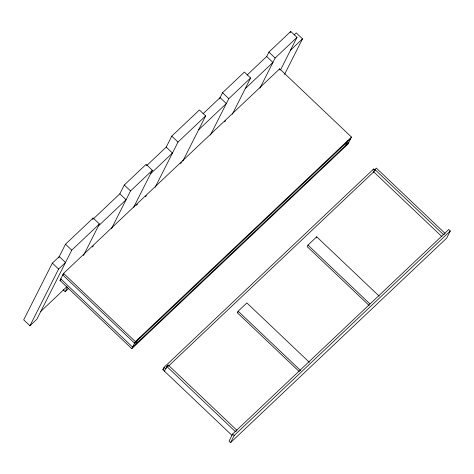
<?xml version="1.0" encoding="UTF-8"?>
<svg xmlns="http://www.w3.org/2000/svg" width="474" height="474" viewBox="0 0 474 474"><rect width="100%" height="100%" fill="white"/><g stroke="black" fill="none" stroke-linecap="round" stroke-linejoin="round"><path stroke-width="0.71" d="M29.945 325.768L58.598 269.048L65.513 262.507L59.262 256.576L52.353 263.117L23.7 319.837L29.945 325.768L36.859 319.227L71.758 250.142L99.41 223.977L93.165 218.04L65.513 244.211L58.598 257.897M59.979 280.442L63.552 273.38L279.672 68.854L351.489 137.081L347.922 144.149L131.802 348.668L59.979 280.442L61.057 279.423M92.501 219.349L93.165 218.04M63.125 289.709L65.205 291.688L67.492 287.155M83.448 255.575L99.41 223.977M93.236 219L119.821 193.836L124.283 185.008L146.116 164.348L152.361 170.279L133.698 207.227M111.455 228.699L130.528 190.939L152.361 170.279M146.507 165.764L166.208 147.124L171.76 136.133L199.412 109.962L205.657 115.899L182.757 161.231M155.194 187.23L178.005 142.064L205.657 115.899M219.415 98.948L222.555 92.726L244.383 72.066L250.627 78.003L232.307 114.275M210.409 135.066L228.8 98.657L250.627 78.003M247.007 75.117L266.684 56.501L268.912 52.081L290.746 31.426L296.991 37.357L280.513 69.974M259.924 88.176L275.157 58.018L296.991 37.357M290.094 32.712L290.746 31.426M131.802 348.668L135.368 341.606L351.489 137.081M135.653 344.201L138.035 339.491L139.854 337.772L139.457 338.555M279.145 69.903L279.672 68.854M284.536 74.418L302.501 38.85L296.256 32.919L294.17 34.892M232.041 435.405L162.86 369.679L164.045 367.326L373.619 168.999L375.183 170.486M164.419 371.166L166.801 366.455L168.252 365.075L236.953 430.339L235.495 431.713L166.801 366.455M167.363 366.84L168.252 365.075M299.266 371.586L237.344 312.763L238.138 311.193L246.871 302.933L309.321 362.26M345.819 143.272L348.034 140.766L345.653 145.477L344.58 144.457M379.182 296.149L316.727 236.822L307.993 245.088L307.199 246.658L369.122 305.475M316.199 237.871L316.727 236.822M232.616 434.03L229.049 441.093L230.613 442.574L446.733 238.055L450.3 230.992L448.736 229.505L232.616 434.03L234.18 435.511L230.613 442.574M373.026 170.178L373.619 168.999M373.429 172.453L374.916 169.508L376.368 168.128L445.068 233.392L443.611 234.766L374.916 169.508M203.062 113.736L220.078 97.632L226.323 103.569L198.671 129.734M150.625 173.715L172.453 153.055L166.208 147.124M98.414 225.938L126.066 199.773L119.821 193.836M245.277 88.597L272.929 62.432L266.684 56.501M290.497 50.214L302.501 38.85M63.83 273.931L62.758 274.95L134.575 343.176L350.695 138.651M92.323 246.966L93.402 245.947M136.411 205.248L137.484 204.229M145.417 196.722L146.496 195.703M180.493 163.53L181.572 162.511M224.581 121.812L225.654 120.793M40.823 311.377L66.881 286.723M65.205 291.688L68.392 288.666M348.716 142.579L132.596 347.098L60.773 278.872M162.86 369.679L163.933 368.665M166.682 367.788L165.61 368.808L164.045 367.326M168.294 366.266L374.105 171.499M237.344 312.763L238.375 311.791M234.18 435.511L450.3 230.992M268.912 52.081L275.157 58.018M373.725 171.861L441.887 236.615M222.555 92.726L228.8 98.657M307.993 245.088L369.916 303.905M171.76 136.133L178.005 142.064M124.283 185.008L130.528 190.939M238.138 311.193L300.593 370.52M65.513 244.211L71.758 250.142M63.552 273.38L135.368 341.606M52.353 263.117L58.598 269.048"/></g></svg>
